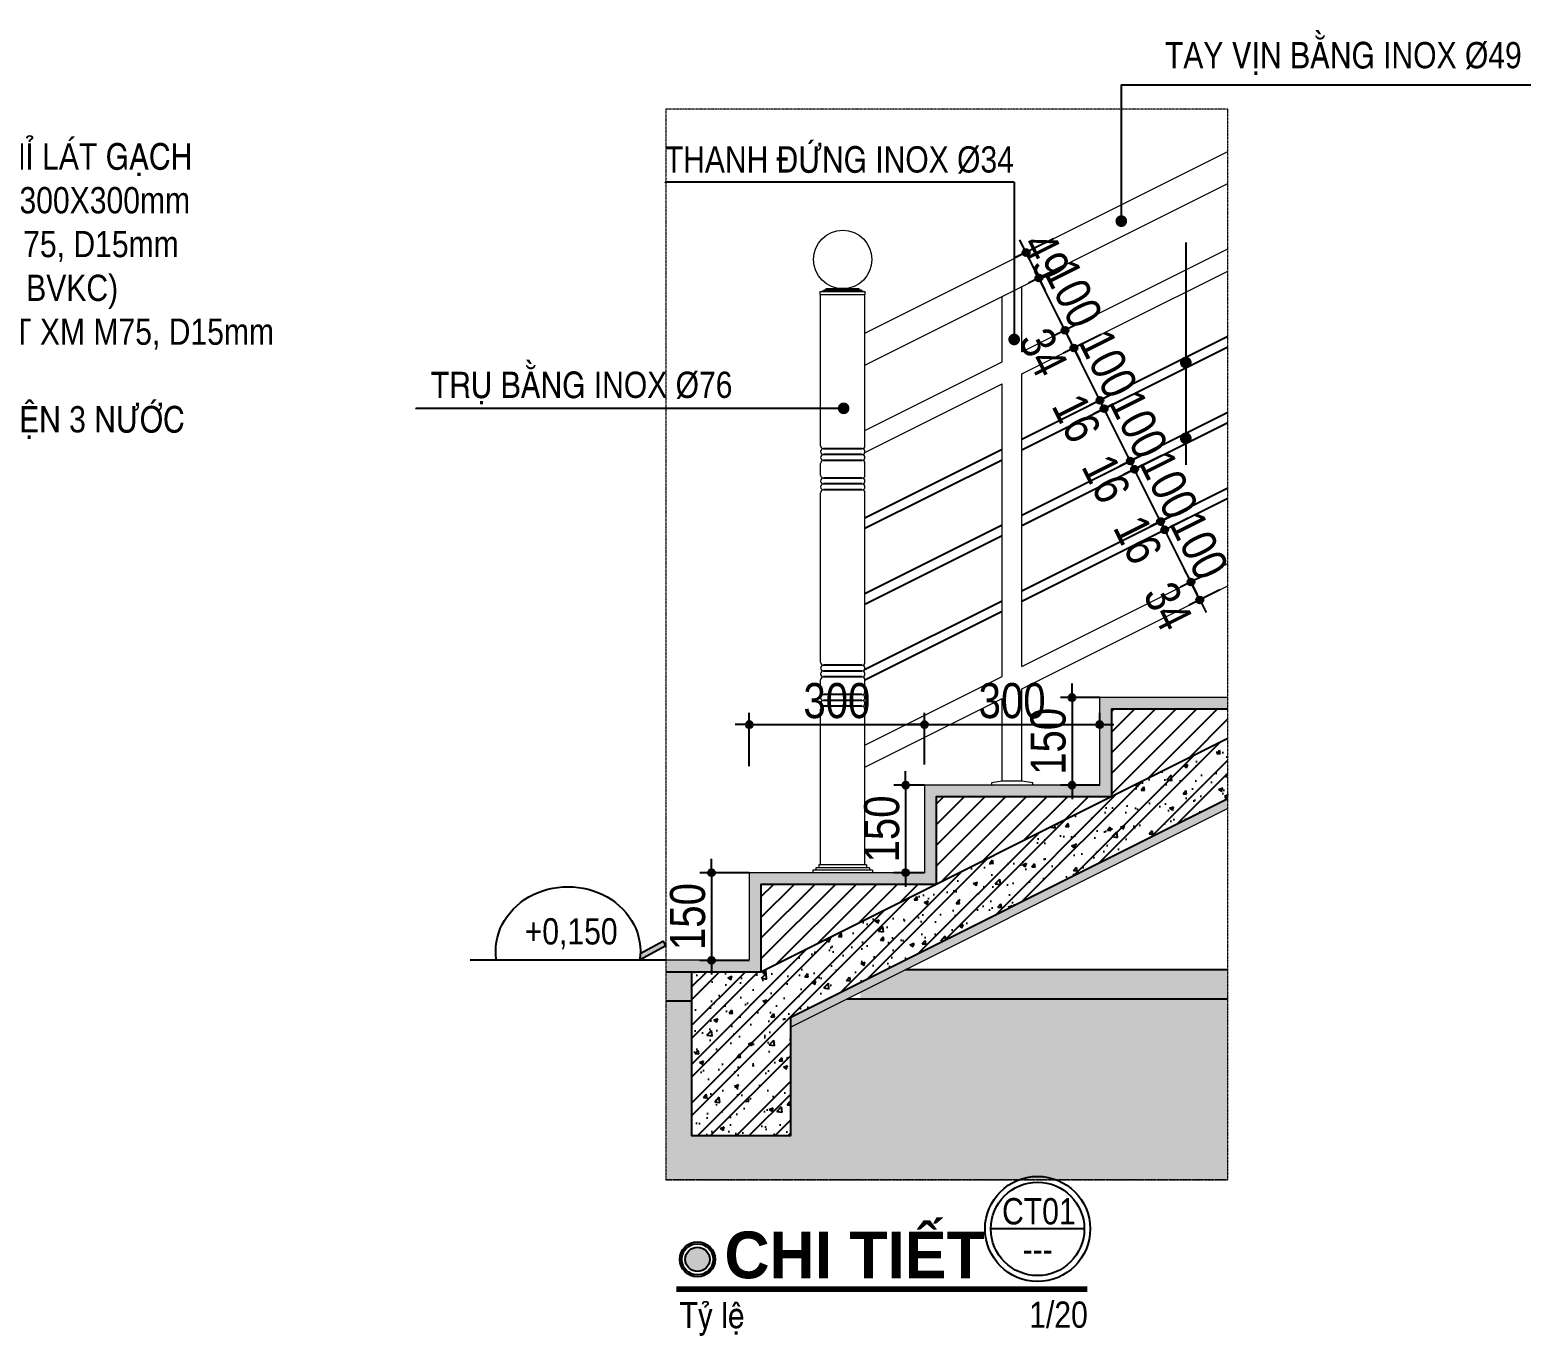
# Model space of a CAD drawing. Extents: x -79995 to 347433, y -157641 to 104789.
# Drawn here: x 15069 to 27921, y -157634 to -146453 of the extents above; entities that cross this region are included whole.
import ezdxf
from ezdxf.enums import TextEntityAlignment as Align

# ---------------------------------------------------------------- set-up
doc = ezdxf.new("R2010")
doc.units = 0
doc.linetypes.add('ACAD_ISO10W100', pattern=[18, 12, -3, 0, -3])
doc.layers.get('0').update_dxf_attribs({"color": 255, "linetype": 'CONTINUOUS'})
doc.layers.get('DEFPOINTS').update_dxf_attribs({"linetype": 'CONTINUOUS'})
for name, color, linetype in [('DIM', 1, 'CONTINUOUS'), ('HACTH', 8, 'CONTINUOUS'), ('NETCAT', 4, 'CONTINUOUS'), ('TAGS', 60, 'CONTINUOUS'), ('TEXT', 7, 'CONTINUOUS')]:
    doc.layers.add(name, color=color, linetype=linetype)
doc.layers.add('NET-THAY', color=2, linetype='CONTINUOUS', lineweight=13)
doc.layers.add('TRUC', color=24, linetype='CONTINUOUS', lineweight=0)
doc.styles.add('HEL-CONDENSE', font='')
doc.styles.add('HELVECONDENSE', font='')
doc.styles.add('SWISS-CONDENSE', font='')
doc.styles.add('VNI-HELVE-CONDENSEN', font='')
doc.styles.get('HEL-CONDENSE').set_extended_font_data('VNI-Helve-Condense')
doc.styles.get('HELVECONDENSE').set_extended_font_data('VNI-Helve-Condense')
doc.styles.get('SWISS-CONDENSE').set_extended_font_data('VNI-Swiss-Condense')
doc.styles.get('VNI-HELVE-CONDENSEN').set_extended_font_data('VNI-Helve-Condense')
doc.dimstyles.new('D20', dxfattribs={"dimtxt": 300, "dimasz": 1.2, "dimexe": 100, "dimexo": 0, "dimgap": 50, "dimtad": 1, "dimdec": 0, "dimlfac": 0.2, "dimzin": 13, "dimdsep": 46, "dimtxsty": 'HEL-CONDENSE', "dimblk": 'D50', "dimcen": 0, "dimclrd": 1, "dimclre": 1, "dimclrt": 7, "dimadec": 0, "dimazin": 0, "dimtfac": 1, "dimtdec": 0, "dimtmove": 0, "dimatfit": 3, "dimldrblk": 'D50', "dimfxl": 1, "dimtolj": 1, "dimtzin": 13, "dimarcsym": 0})
pattern_1 = [(37.5, (-1315298.806, -255412.626), (-0.80001565, 24.47066187), [0, -19.304, 0, -21.59, 0, -20.6375]), (7.5, (-1315298.806, -255412.626), (22.47616416, 35.841255), [0, -10.414, 0, -17.399, 0, -6.6675]), (327.5, (-1315314.427, -255412.626), (39.5496185, 0.07185923), [0, -6.35, 0, -22.86, 0, -29.845]), (317.5, (-1315314.427, -255412.626), (38.1778226, 11.1464662), [0, -3.175, 0, -14.986, 0, -17.145])]
pattern_2 = [(45, (-1272338.59, 267723.72), (-88.388348, 88.388348), [])]

# ---------------------------------------------------------------- blocks, each defined once
blk = doc.blocks.new('D50')
at = {"layer": 'DIM'}
blk.add_hatch(color=256, dxfattribs=at).paths.add_polyline_path([(25, 0, 1), (-25, 0, 1)])
blk.add_line((25, 0), (100, 0), dxfattribs=at)
blk.add_circle((0, 0), 25, dxfattribs=at)
blk = doc.blocks.new('*D1638')
at = {"layer": 'DEFPOINTS', "color": 0, "transparency": 16777216}
for p in [(24228, -152168), (23991, -152918), (24228, -152918)]:
    blk.add_point(p, dxfattribs=at)
at = {"layer": 'DIM', "color": 1, "lineweight": -2, "transparency": 16777216}
for p, q in [((24228, -152168), (23891, -152168)), ((23991, -152169), (23991, -152916)), ((24228, -152918), (23891, -152918))]:
    blk.add_line(p, q, dxfattribs=at)
at = {"layer": 'DIM', "color": 1, "lineweight": -2, "transparency": 16777216, "xscale": 1.199999999999999, "yscale": 1.199999999999999, "zscale": 1.199999999999999}
for p, rotation in [((23991, -152168), 90), ((23991, -152918), 270)]:
    blk.add_blockref('D50', p, dxfattribs=dict(at, rotation=rotation))
at = {"layer": 'DIM', "color": 7, "transparency": 16777216, "insert": (23788, -152543), "char_height": 300, "attachment_point": 5, "rotation": 90, "style": 'HEL-CONDENSE'}
blk.add_mtext('\\A1;150', dxfattribs=at)
blk = doc.blocks.new('*D1639')
at = {"layer": 'DEFPOINTS', "color": 0, "transparency": 16777216}
for p in [(22728, -152918), (22566, -153668), (22728, -153668)]:
    blk.add_point(p, dxfattribs=at)
at = {"layer": 'DIM', "color": 1, "lineweight": -2, "transparency": 16777216}
for p, q in [((22728, -152918), (22466, -152918)), ((22566, -152919), (22566, -153666)), ((22728, -153668), (22466, -153668))]:
    blk.add_line(p, q, dxfattribs=at)
at = {"layer": 'DIM', "color": 1, "lineweight": -2, "transparency": 16777216, "xscale": 1.199999999999999, "yscale": 1.199999999999999, "zscale": 1.199999999999999}
for p, rotation in [((22566, -152918), 90), ((22566, -153668), 270)]:
    blk.add_blockref('D50', p, dxfattribs=dict(at, rotation=rotation))
at = {"layer": 'DIM', "color": 7, "transparency": 16777216, "insert": (22363, -153293), "char_height": 300, "attachment_point": 5, "rotation": 90, "style": 'HEL-CONDENSE'}
blk.add_mtext('\\A1;150', dxfattribs=at)
blk = doc.blocks.new('*D1640')
at = {"layer": 'DEFPOINTS', "color": 0, "transparency": 16777216}
for p in [(21228, -153668), (20904, -154418), (21228, -154418)]:
    blk.add_point(p, dxfattribs=at)
at = {"layer": 'DIM', "color": 1, "lineweight": -2, "transparency": 16777216}
for p, q in [((21228, -153668), (20804, -153668)), ((20904, -153669), (20904, -154416)), ((21228, -154418), (20804, -154418))]:
    blk.add_line(p, q, dxfattribs=at)
at = {"layer": 'DIM', "color": 1, "lineweight": -2, "transparency": 16777216, "xscale": 1.199999999999999, "yscale": 1.199999999999999, "zscale": 1.199999999999999}
for p, rotation in [((20904, -153668), 90), ((20904, -154418), 270)]:
    blk.add_blockref('D50', p, dxfattribs=dict(at, rotation=rotation))
at = {"layer": 'DIM', "color": 7, "transparency": 16777216, "insert": (20701, -154043), "char_height": 300, "attachment_point": 5, "rotation": 90, "style": 'HEL-CONDENSE'}
blk.add_mtext('\\A1;150', dxfattribs=at)
blk = doc.blocks.new('A$C5F494123')
at = {"layer": 'TAGS', "color": 254, "ltscale": 1000}
blk.add_line((400, 0), (-400, 0), dxfattribs=at)
at = {"layer": 'TAGS', "ltscale": 1000}
blk.add_circle((0, 0), 450, dxfattribs=at)
at = {"layer": 'TAGS', "color": 254, "ltscale": 1000}
blk.add_circle((0, 0), 400, dxfattribs=at)
at = {"layer": 'TAGS', "ltscale": 1000, "style": 'VNI-HELVE-CONDENSEN'}
blk.add_attdef('A', (-84, 67), '', height=225, dxfattribs=at)
blk.add_attdef('A', text='', height=225, dxfattribs=at).set_placement((1, -62), align=Align.TOP_CENTER)
blk = doc.blocks.new('CAODO')
at = {"layer": 'TAGS', "linetype": 'Continuous'}
h = blk.add_hatch(color=256, dxfattribs=at)
edge = h.paths.add_edge_path()
edge.add_line((-907, 181), (-931, 138))
edge.add_line((-931, 138), (-681, 0))
edge.add_ellipse((0, 87), major_axis=(688, 0), ratio=0.890858, start_angle=182.4779, end_angle=188.1666, ccw=False)
edge.add_line((-687, 61), (-907, 181))
for p, q in [((-931, 138), (-907, 181)), ((-907, 181), (-687, 61)), ((-931, 138), (-681, 0)), ((-931, 0), (931, 0))]:
    blk.add_line(p, q, dxfattribs=at)
blk.add_ellipse((0, 87), major_axis=(688, 0), ratio=0.890858, start_param=-0.142534, end_param=3.284126, dxfattribs=at)
at = {"layer": 'TAGS', "linetype": 'Continuous', "style": 'VNI-HELVE-CONDENSEN'}
blk.add_attdef('0.000', text='', height=250, dxfattribs=at).set_placement((0, 232), align=Align.MIDDLE_CENTER)
blk = doc.blocks.new('*D1678')
at = {"layer": 'DEFPOINTS', "color": 0, "transparency": 16777216}
for p in [(25182, -151093), (25009, -151179), (25258, -151245)]:
    blk.add_point(p, dxfattribs=at)
at = {"layer": 'DIM', "color": 1, "lineweight": -2, "transparency": 16777216}
for p, q in [((25182, -151093), (24919, -151224)), ((25258, -151245), (24995, -151376)), ((25084, -151330), (25009, -151181))]:
    blk.add_line(p, q, dxfattribs=at)
at = {"layer": 'DIM', "color": 1, "lineweight": -2, "transparency": 16777216, "xscale": 1.199999999999999, "yscale": 1.199999999999999, "zscale": 1.199999999999999}
for p, rotation in [((25009, -151179), 116.565051177078), ((25085, -151332), 296.565051177078)]:
    blk.add_blockref('D50', p, dxfattribs=dict(at, rotation=rotation))
at = {"layer": 'DIM', "color": 7, "transparency": 16777216, "insert": (24812, -151387), "char_height": 300, "attachment_point": 5, "rotation": 296.5651, "style": 'HEL-CONDENSE'}
blk.add_mtext('\\A1;34', dxfattribs=at)
blk = doc.blocks.new('*D1679')
at = {"layer": 'DEFPOINTS', "color": 0, "transparency": 16777216}
for p in [(24785, -150732), (24986, -150632), (25209, -151079)]:
    blk.add_point(p, dxfattribs=at)
at = {"layer": 'DIM', "color": 1, "lineweight": -2, "transparency": 16777216}
for p, q in [((24986, -150632), (24696, -150777)), ((25008, -151178), (24785, -150733)), ((25209, -151079), (24919, -151224))]:
    blk.add_line(p, q, dxfattribs=at)
at = {"layer": 'DIM', "color": 1, "lineweight": -2, "transparency": 16777216, "xscale": 1.199999999999999, "yscale": 1.199999999999999, "zscale": 1.199999999999999}
for p, rotation in [((24785, -150732), 116.56505117709), ((25009, -151179), 296.5650511770899)]:
    blk.add_blockref('D50', p, dxfattribs=dict(at, rotation=rotation))
at = {"layer": 'DIM', "color": 7, "transparency": 16777216, "insert": (25078, -150865), "char_height": 300, "attachment_point": 5, "rotation": 296.5651, "style": 'HEL-CONDENSE'}
blk.add_mtext('\\A1;100', dxfattribs=at)
blk = doc.blocks.new('*D1680')
at = {"layer": 'DEFPOINTS', "color": 0, "transparency": 16777216}
for p in [(24950, -150560), (24749, -150661), (24986, -150632)]:
    blk.add_point(p, dxfattribs=at)
at = {"layer": 'DIM', "color": 1, "lineweight": -2, "transparency": 16777216}
for p, q in [((24950, -150560), (24660, -150705)), ((24986, -150632), (24696, -150777)), ((24749, -150660), (24748, -150659)), ((24785, -150732), (24749, -150661)), ((24785, -150733), (24786, -150734))]:
    blk.add_line(p, q, dxfattribs=at)
at = {"layer": 'DIM', "color": 1, "lineweight": -2, "transparency": 16777216, "xscale": 1.199999999999999, "yscale": 1.199999999999999, "zscale": 1.199999999999999}
for p, rotation in [((24785, -150732), 116.5650511771153), ((24749, -150661), 296.5650511771153)]:
    blk.add_blockref('D50', p, dxfattribs=dict(at, rotation=rotation))
at = {"layer": 'DIM', "color": 7, "transparency": 16777216, "insert": (24555, -150817), "char_height": 300, "attachment_point": 5, "rotation": 296.5651, "style": 'HEL-CONDENSE'}
blk.add_mtext('\\A1;16', dxfattribs=at)
blk = doc.blocks.new('*D1681')
at = {"layer": 'DEFPOINTS', "color": 0, "transparency": 16777216}
for p in [(24760, -150096), (24526, -150213), (24983, -150544)]:
    blk.add_point(p, dxfattribs=at)
at = {"layer": 'DIM', "color": 1, "lineweight": -2, "transparency": 16777216}
for p, q in [((24760, -150096), (24436, -150258)), ((24749, -150660), (24526, -150215)), ((24983, -150544), (24660, -150705))]:
    blk.add_line(p, q, dxfattribs=at)
at = {"layer": 'DIM', "color": 1, "lineweight": -2, "transparency": 16777216, "xscale": 1.199999999999999, "yscale": 1.199999999999999, "zscale": 1.199999999999999}
for p, rotation in [((24526, -150213), 116.56505117709), ((24749, -150661), 296.5650511770899)]:
    blk.add_blockref('D50', p, dxfattribs=dict(at, rotation=rotation))
at = {"layer": 'DIM', "color": 7, "transparency": 16777216, "insert": (24819, -150346), "char_height": 300, "attachment_point": 5, "rotation": 296.5651, "style": 'HEL-CONDENSE'}
blk.add_mtext('\\A1;100', dxfattribs=at)
blk = doc.blocks.new('*D1682')
at = {"layer": 'DEFPOINTS', "color": 0, "transparency": 16777216}
for p in [(24724, -150025), (24760, -150096), (24490, -150142)]:
    blk.add_point(p, dxfattribs=at)
at = {"layer": 'DIM', "color": 1, "lineweight": -2, "transparency": 16777216}
for p, q in [((24724, -150025), (24400, -150187)), ((24760, -150096), (24436, -150258)), ((24489, -150141), (24489, -150140)), ((24526, -150213), (24490, -150142)), ((24526, -150215), (24527, -150216))]:
    blk.add_line(p, q, dxfattribs=at)
at = {"layer": 'DIM', "color": 1, "lineweight": -2, "transparency": 16777216, "xscale": 1.199999999999999, "yscale": 1.199999999999999, "zscale": 1.199999999999999}
for p, rotation in [((24526, -150213), 116.565051177078), ((24490, -150142), 296.565051177078)]:
    blk.add_blockref('D50', p, dxfattribs=dict(at, rotation=rotation))
at = {"layer": 'DIM', "color": 7, "transparency": 16777216, "insert": (24283, -150295), "char_height": 300, "attachment_point": 5, "rotation": 296.5651, "style": 'HEL-CONDENSE'}
blk.add_mtext('\\A1;16', dxfattribs=at)
blk = doc.blocks.new('*D1683')
at = {"layer": 'DEFPOINTS', "color": 0, "transparency": 16777216}
for p in [(24500, -149578), (24266, -149695), (24724, -150025)]:
    blk.add_point(p, dxfattribs=at)
at = {"layer": 'DIM', "color": 1, "lineweight": -2, "transparency": 16777216}
for p, q in [((24500, -149578), (24177, -149739)), ((24489, -150141), (24267, -149696)), ((24724, -150025), (24400, -150187))]:
    blk.add_line(p, q, dxfattribs=at)
at = {"layer": 'DIM', "color": 1, "lineweight": -2, "transparency": 16777216, "xscale": 1.199999999999999, "yscale": 1.199999999999999, "zscale": 1.199999999999999}
for p, rotation in [((24266, -149695), 116.5650511770601), ((24490, -150142), 296.5650511770601)]:
    blk.add_blockref('D50', p, dxfattribs=dict(at, rotation=rotation))
at = {"layer": 'DIM', "color": 7, "transparency": 16777216, "insert": (24560, -149827), "char_height": 300, "attachment_point": 5, "rotation": 296.5651, "style": 'HEL-CONDENSE'}
blk.add_mtext('\\A1;100', dxfattribs=at)
blk = doc.blocks.new('*D1684')
at = {"layer": 'DEFPOINTS', "color": 0, "transparency": 16777216}
for p in [(24465, -149506), (24500, -149578), (24230, -149623)]:
    blk.add_point(p, dxfattribs=at)
at = {"layer": 'DIM', "color": 1, "lineweight": -2, "transparency": 16777216}
for p, q in [((24465, -149506), (24141, -149668)), ((24500, -149578), (24177, -149739)), ((24230, -149622), (24229, -149621)), ((24266, -149695), (24230, -149623)), ((24267, -149696), (24267, -149697))]:
    blk.add_line(p, q, dxfattribs=at)
at = {"layer": 'DIM', "color": 1, "lineweight": -2, "transparency": 16777216, "xscale": 1.199999999999999, "yscale": 1.199999999999999, "zscale": 1.199999999999999}
for p, rotation in [((24266, -149695), 116.565051177078), ((24230, -149623), 296.565051177078)]:
    blk.add_blockref('D50', p, dxfattribs=dict(at, rotation=rotation))
at = {"layer": 'DIM', "color": 7, "transparency": 16777216, "insert": (24029, -149776), "char_height": 300, "attachment_point": 5, "rotation": 296.5651, "style": 'HEL-CONDENSE'}
blk.add_mtext('\\A1;16', dxfattribs=at)
blk = doc.blocks.new('*D1685')
at = {"layer": 'DEFPOINTS', "color": 0, "transparency": 16777216}
for p in [(24241, -149059), (24007, -149176), (24465, -149506)]:
    blk.add_point(p, dxfattribs=at)
at = {"layer": 'DIM', "color": 1, "lineweight": -2, "transparency": 16777216}
for p, q in [((24241, -149059), (23917, -149221)), ((24230, -149622), (24007, -149177)), ((24465, -149506), (24141, -149668))]:
    blk.add_line(p, q, dxfattribs=at)
at = {"layer": 'DIM', "color": 1, "lineweight": -2, "transparency": 16777216, "xscale": 1.199999999999999, "yscale": 1.199999999999999, "zscale": 1.199999999999999}
for p, rotation in [((24007, -149176), 116.565051177066), ((24230, -149623), 296.565051177066)]:
    blk.add_blockref('D50', p, dxfattribs=dict(at, rotation=rotation))
at = {"layer": 'DIM', "color": 7, "transparency": 16777216, "insert": (24300, -149309), "char_height": 300, "attachment_point": 5, "rotation": 296.5651, "style": 'HEL-CONDENSE'}
blk.add_mtext('\\A1;100', dxfattribs=at)
blk = doc.blocks.new('*D1686')
at = {"layer": 'DEFPOINTS', "color": 0, "transparency": 16777216}
for p in [(24165, -148907), (23931, -149024), (24241, -149059)]:
    blk.add_point(p, dxfattribs=at)
at = {"layer": 'DIM', "color": 1, "lineweight": -2, "transparency": 16777216}
for p, q in [((24165, -148907), (23841, -149069)), ((24241, -149059), (23917, -149221)), ((24006, -149175), (23931, -149025))]:
    blk.add_line(p, q, dxfattribs=at)
at = {"layer": 'DIM', "color": 1, "lineweight": -2, "transparency": 16777216, "xscale": 1.199999999999999, "yscale": 1.199999999999999, "zscale": 1.199999999999999}
for p, rotation in [((23931, -149024), 116.565051177078), ((24007, -149176), 296.565051177078)]:
    blk.add_blockref('D50', p, dxfattribs=dict(at, rotation=rotation))
at = {"layer": 'DIM', "color": 7, "transparency": 16777216, "insert": (23745, -149213), "char_height": 300, "attachment_point": 5, "rotation": 296.5651, "style": 'HEL-CONDENSE'}
blk.add_mtext('\\A1;34', dxfattribs=at)
blk = doc.blocks.new('*D1687')
at = {"layer": 'DEFPOINTS', "color": 0, "transparency": 16777216}
for p in [(23941, -148460), (23707, -148577), (24165, -148907)]:
    blk.add_point(p, dxfattribs=at)
at = {"layer": 'DIM', "color": 1, "lineweight": -2, "transparency": 16777216}
for p, q in [((23941, -148460), (23618, -148621)), ((23930, -149023), (23708, -148578)), ((24165, -148907), (23841, -149069))]:
    blk.add_line(p, q, dxfattribs=at)
at = {"layer": 'DIM', "color": 1, "lineweight": -2, "transparency": 16777216, "xscale": 1.199999999999999, "yscale": 1.199999999999999, "zscale": 1.199999999999999}
for p, rotation in [((23707, -148577), 116.56505117709), ((23931, -149024), 296.5650511770899)]:
    blk.add_blockref('D50', p, dxfattribs=dict(at, rotation=rotation))
at = {"layer": 'DIM', "color": 7, "transparency": 16777216, "insert": (24001, -148709), "char_height": 300, "attachment_point": 5, "rotation": 296.5651, "style": 'HEL-CONDENSE'}
blk.add_mtext('\\A1;100', dxfattribs=at)
blk = doc.blocks.new('*D1688')
at = {"layer": 'DEFPOINTS', "color": 0, "transparency": 16777216}
for p in [(23832, -148240), (23598, -148358), (23941, -148460)]:
    blk.add_point(p, dxfattribs=at)
at = {"layer": 'DIM', "color": 1, "lineweight": -2, "transparency": 16777216}
for p, q in [((23832, -148240), (23508, -148402)), ((23707, -148576), (23598, -148359)), ((23941, -148460), (23618, -148621))]:
    blk.add_line(p, q, dxfattribs=at)
at = {"layer": 'DIM', "color": 1, "lineweight": -2, "transparency": 16777216, "xscale": 1.199999999999999, "yscale": 1.199999999999999, "zscale": 1.199999999999999}
for p, rotation in [((23598, -148358), 116.5650511770658), ((23707, -148577), 296.5650511770658)]:
    blk.add_blockref('D50', p, dxfattribs=dict(at, rotation=rotation))
at = {"layer": 'DIM', "color": 7, "transparency": 16777216, "insert": (23767, -148390), "char_height": 300, "attachment_point": 5, "rotation": 296.5651, "style": 'HEL-CONDENSE'}
blk.add_mtext('\\A1;49', dxfattribs=at)
blk = doc.blocks.new('*D1689')
at = {"layer": 'DEFPOINTS', "color": 0, "transparency": 16777216}
for p in [(22728, -152399), (21228, -152756), (22728, -152693)]:
    blk.add_point(p, dxfattribs=at)
at = {"layer": 'DIM', "color": 1, "lineweight": -2, "transparency": 16777216}
for p, q in [((21228, -152756), (21228, -152299)), ((21229, -152399), (22726, -152399)), ((22728, -152693), (22728, -152299))]:
    blk.add_line(p, q, dxfattribs=at)
at = {"layer": 'DIM', "color": 1, "lineweight": -2, "transparency": 16777216, "xscale": 1.199999999999999, "yscale": 1.199999999999999, "zscale": 1.199999999999999, "rotation": 180}
blk.add_blockref('D50', (21228, -152399), dxfattribs=at)
at = {"layer": 'DIM', "color": 1, "lineweight": -2, "transparency": 16777216, "xscale": 1.199999999999999, "yscale": 1.199999999999999, "zscale": 1.199999999999999}
blk.add_blockref('D50', (22728, -152399), dxfattribs=at)
at = {"layer": 'DIM', "color": 7, "transparency": 16777216, "insert": (21978, -152196), "char_height": 300, "attachment_point": 5, "style": 'HEL-CONDENSE'}
blk.add_mtext('\\A1;300', dxfattribs=at)
blk = doc.blocks.new('*D1690')
at = {"layer": 'DEFPOINTS', "color": 0, "transparency": 16777216}
for p in [(24228, -152399), (24228, -152431), (22728, -152740)]:
    blk.add_point(p, dxfattribs=at)
at = {"layer": 'DIM', "color": 1, "lineweight": -2, "transparency": 16777216}
for p, q in [((22728, -152740), (22728, -152299)), ((22729, -152399), (24226, -152399)), ((24228, -152431), (24228, -152299))]:
    blk.add_line(p, q, dxfattribs=at)
at = {"layer": 'DIM', "color": 1, "lineweight": -2, "transparency": 16777216, "xscale": 1.199999999999999, "yscale": 1.199999999999999, "zscale": 1.199999999999999, "rotation": 180}
blk.add_blockref('D50', (22728, -152399), dxfattribs=at)
at = {"layer": 'DIM', "color": 1, "lineweight": -2, "transparency": 16777216, "xscale": 1.199999999999999, "yscale": 1.199999999999999, "zscale": 1.199999999999999}
blk.add_blockref('D50', (24228, -152399), dxfattribs=at)
at = {"layer": 'DIM', "color": 7, "transparency": 16777216, "insert": (23478, -152196), "char_height": 300, "attachment_point": 5, "style": 'HEL-CONDENSE'}
blk.add_mtext('\\A1;300', dxfattribs=at)

msp = doc.modelspace()

# ---------------------------------------------------------------- hatches: boundary and pattern name
at = {"layer": 'DIM'}
msp.add_hatch(color=256, dxfattribs=at).paths.add_polyline_path([(20888.609, -156977.459, 1), (20679.569, -156977.459, 1)])
at = {"layer": 'HACTH'}
h = msp.add_hatch(dxfattribs=at)
h.set_pattern_fill('AR-SAND', color=256, scale=0.5, style=0)
h.set_pattern_definition(pattern_1)
h.paths.add_polyline_path([(21327.633, -153767.527), (22827.633, -153767.527), (22827.633, -153017.527), (24327.633, -153017.527), (24327.633, -152267.527), (25325.805, -152267.527), (25325.805, -152167.527), (24227.633, -152167.527), (24227.633, -152917.527), (22727.633, -152917.527), (22727.633, -153667.527), (21227.633, -153667.527), (21227.633, -154417.527), (20513.774, -154417.527), (20513.774, -154517.527), (21327.633, -154517.527)])
h = msp.add_hatch(dxfattribs=at)
h.set_pattern_fill('ANSI31', color=256, scale=1000, style=0)
h.set_pattern_definition(pattern_2)
h.paths.add_polyline_path([(22827.633, -153017.527), (24327.633, -153017.527), (22827.633, -153767.527)])
h.paths.add_polyline_path([(25325.805, -152267.527), (25325.805, -152518.441), (24327.633, -153017.527), (24327.633, -152267.527)])
h = msp.add_hatch(dxfattribs=at)
h.set_pattern_fill('AR-CONC', color=256, scale=50, style=0)
h.set_pattern_definition([(50, (-1172413.94, 251484.96), (358.63009, -31.37607), [37.5, -412.5]), (355, (-1172413.94, 251484.96), (-69.37567, 376.09607), [30, -330]), (100.4514, (-1172384.06, 251482.35), (289.25469, 344.71977), [31.8701, -350.57106]), (46.1842, (-1172413.94, 251584.96), (533.62052, -82.7595), [56.25, -618.75]), (96.6356, (-1172369.5, 251578.07), (467.33135, 487.05894), [47.80514, -525.8565]), (351.1842, (-1172413.94, 251584.96), (467.33097, 487.0593), [45, -495]), (21, (-1172363.94, 251559.96), (298.453526, -201.309445), [37.5, -412.5]), (326, (-1172363.94, 251559.96), (121.65767, 362.57502), [30, -330]), (71.4514, (-1172339.07, 251543.2), (420.11131, 161.26525), [31.8701, -350.57106]), (37.5, (-1172413.94, 251484.96), (6.079928, 166.446927), [0, -326, 0, -335, 0, -331.25]), (7.5, (-1172413.94, 251484.96), (131.534769, 197.205856), [0, -191, 0, -318.5, 0, -126.25]), (327.5, (-1172525.44, 251484.96), (266.911218, -11.277436), [0, -125, 0, -390, 0, -517.5]), (317.5, (-1172575.44, 251484.96), (291.593085, 50.05249), [0, -162.5, 0, -259, 0, -367.5])])
h.paths.add_polyline_path([(25325.805, -153034.588), (25325.805, -152518.441), (21327.633, -154517.527), (20732.633, -154517.527), (20732.633, -155917.527), (21582.633, -155917.527), (21582.633, -154906.175)])
h = msp.add_hatch(dxfattribs=at)
h.set_pattern_fill('ANSI32', color=256, scale=625, style=0)
h.set_pattern_definition([(45, (-1172413.94, 251484.96), (-165.72815, 165.72815), []), (45, (-1172303.46, 251484.96), (-165.72815, 165.72815), [])])
h.paths.add_polyline_path([(25325.805, -153034.588), (25325.805, -152518.441), (21327.633, -154517.527), (20732.633, -154517.527), (20732.633, -155917.527), (21582.633, -155917.527), (21582.633, -154906.175)])
h = msp.add_hatch(dxfattribs=at)
h.set_pattern_fill('AR-SAND', color=256, scale=0.5, style=0)
h.set_pattern_definition(pattern_1)
h.paths.add_polyline_path([(25325.805, -153118.441), (25325.805, -153034.588), (21582.633, -154906.175), (21582.633, -154990.027)])
h = msp.add_hatch(dxfattribs=at)
h.set_pattern_fill('ANSI31', color=256, scale=1000, style=0)
h.set_pattern_definition(pattern_2)
h.paths.add_polyline_path([(21327.633, -153767.527), (22827.633, -153767.527), (21327.633, -154517.527)])
h = msp.add_hatch(dxfattribs=at)
h.set_pattern_fill('AR-CONC', color=256, scale=25, style=0)
h.set_pattern_definition([(50, (-1272338.59, 267723.72), (179.315046, -15.688034), [18.75, -206.25]), (355, (-1272338.59, 267723.72), (-34.687833, 188.048033), [15, -165]), (100.4514, (-1272323.65, 267722.41), (144.627345, 172.359886), [15.935047, -175.285528]), (46.1842, (-1272338.59, 267773.72), (266.810262, -41.379754), [28.125, -309.375]), (96.6356, (-1272316.35, 267770.27), (233.665676, 243.52947), [23.90257, -262.92825]), (351.1842, (-1272338.6, 267773.72), (233.665486, 243.52965), [22.5, -247.5]), (21, (-1272313.59, 267761.22), (149.226763, -100.654723), [18.75, -206.25]), (326, (-1272313.59, 267761.22), (60.828833, 181.287511), [15, -165]), (71.4514, (-1272301.15, 267752.83), (210.055657, 80.632624), [15.935047, -175.285528]), (37.5, (-1272338.59, 267723.72), (3.0399638, 83.2234635), [0, -163, 0, -167.5, 0, -165.625]), (7.5, (-1272338.59, 267723.72), (65.7673844, 98.602928), [0, -95.5, 0, -159.25, 0, -63.125]), (327.5, (-1272394.34, 267723.72), (133.455609, -5.638718), [0, -62.5, 0, -195, 0, -258.75]), (317.5, (-1272419.34, 267723.72), (145.796542, 25.026246), [0, -81.25, 0, -129.5, 0, -183.75])])
h.paths.add_polyline_path([(25325.805, -154499.155), (22564.377, -154499.155), (22177.633, -154692.527), (22177.633, -154749.155), (25325.805, -154749.155)])
h.paths.add_polyline_path([(20732.633, -154767.527), (20732.633, -154517.527), (20513.774, -154517.527), (20513.774, -154767.527)])
h = msp.add_hatch(dxfattribs=at)
h.set_pattern_fill('AR-SAND', color=256, scale=50, style=0)
h.set_pattern_definition([(37.5, (-1172413.944, 251484.96), (-3.149668, 96.3411885), [0, -76, 0, -85, 0, -81.25]), (7.5, (-1172413.94, 251484.96), (88.488835, 141.107303), [0, -41, 0, -68.5, 0, -26.25]), (327.5, (-1172475.444, 251484.96), (155.707093, 0.2829527), [0, -25, 0, -90, 0, -117.5]), (317.5, (-1172475.44, 251484.96), (150.30633, 43.883778), [0, -12.5, 0, -59, 0, -67.5])])
h.paths.add_polyline_path([(25325.805, -154749.155), (22064.377, -154749.155), (21582.633, -154990.027), (21582.633, -155917.527), (20732.633, -155917.527), (20732.633, -154767.527), (20513.774, -154767.527), (20513.774, -156297.83), (25325.805, -156297.83)])

# ---------------------------------------------------------------- linework, layer by layer
for points in [[(24413.13, -146921.114), (24413.13, -148089.309)], [(23562.633, -149957.046), (25325.805, -149075.459)], [(23562.633, -150046.488), (25325.805, -149164.902)], [(23562.633, -150605.505), (25325.805, -149723.919)], [(23562.633, -150694.948), (25325.805, -149813.362)], [(22217.633, -150629.546), (23392.633, -150042.046)], [(22217.633, -150718.988), (23392.633, -150131.488)], [(23562.633, -151253.965), (25325.805, -150372.379)], [(23562.633, -151343.408), (25325.805, -150461.821)], [(22217.633, -151278.005), (23392.633, -150690.505)], [(22217.633, -151367.448), (23392.633, -150779.948)], [(22214.868, -151927.848), (23392.633, -151338.965)], [(22217.627, -152015.91), (23392.633, -151428.408)]]:
    msp.add_lwpolyline(points)
at = {"layer": 'DIM', "color": 7, "linetype": 'Continuous'}
for radius in [150.491, 133.77, 104.52]:
    msp.add_circle((20784.089, -156977.459), radius, dxfattribs=at)
at = {"layer": 'HACTH'}
for p, q in [((22192.633, -150037.873), (21862.633, -150037.873)), ((22192.633, -150087.873), (21862.633, -150087.873)), ((22192.633, -150137.873), (21862.633, -150137.873)), ((22192.633, -150289.455), (21862.633, -150289.455)), ((22192.633, -150339.455), (21862.633, -150339.455)), ((22192.633, -150389.455), (21862.633, -150389.455)), ((22192.633, -151891.419), (21862.633, -151891.419)), ((22192.633, -151941.419), (21862.633, -151941.419)), ((22192.633, -151991.419), (21862.633, -151991.419)), ((22192.633, -152143.001), (21862.633, -152143.001)), ((22192.633, -152193.001), (21862.633, -152193.001)), ((22192.633, -152243.001), (21862.633, -152243.001))]:
    msp.add_line(p, q, dxfattribs=at)
at = {"layer": 'NET-THAY'}
for p, q in [((22217.633, -149047.527), (25325.805, -147493.441)), ((22217.633, -149321.446), (25325.805, -147767.359)), ((23562.633, -149207.963), (23562.633, -148648.946)), ((23392.633, -149292.963), (23392.633, -148733.946)), ((23562.633, -151902.425), (23562.633, -149398.029)), ((23392.633, -151987.425), (23392.633, -149483.029)), ((23562.633, -152883.614), (23562.633, -152092.49)), ((23392.633, -152883.614), (23392.633, -152177.49)), ((25325.805, -153118.441), (21582.633, -154990.027))]:
    msp.add_line(p, q, dxfattribs=at)
at = {"layer": 'NET-THAY', "linetype": 'ByBlock', "ltscale": 10}
for p, q in [((21854.731, -148685.542), (22200.534, -148685.542)), ((21854.731, -148692.527), (21854.731, -148685.542)), ((21867.937, -148677.002), (22187.328, -148677.002)), ((21867.937, -148685.542), (21867.937, -148677.002)), ((21886.588, -148667.527), (22168.677, -148667.527)), ((21886.588, -148677.002), (21886.588, -148667.527)), ((22168.677, -148677.002), (22168.677, -148667.527)), ((22187.328, -148685.542), (22187.328, -148677.002)), ((22200.534, -148692.527), (22200.534, -148685.542)), ((21834.902, -148692.527), (22220.363, -148692.527)), ((21834.902, -148717.527), (21834.902, -148692.527)), ((21834.902, -148717.527), (22220.363, -148717.527)), ((21837.633, -150012.873), (21837.633, -148717.527)), ((22217.633, -150012.873), (22217.633, -148717.527)), ((22220.363, -148717.527), (22220.363, -148692.527)), ((21837.633, -150264.455), (21837.633, -150162.873)), ((22217.633, -150264.455), (22217.633, -150162.873)), ((21837.633, -151866.419), (21837.633, -150414.455)), ((22217.633, -151866.419), (22217.633, -150414.455)), ((21837.633, -152118.001), (21837.633, -152016.419)), ((22217.633, -152118.001), (22217.633, -152016.419)), ((21837.633, -153601.231), (21837.633, -152268.001)), ((22217.633, -153601.231), (22217.633, -152268.001))]:
    msp.add_line(p, q, dxfattribs=at)
at = {"layer": 'NET-THAY', "ltscale": 1000}
for p, q in [((22283.321, -153645.429), (21771.944, -153645.429)), ((21771.944, -153645.429), (21771.944, -153667.527)), ((22256.735, -153626.486), (21798.53, -153626.486)), ((21798.53, -153626.486), (21798.53, -153645.429)), ((22231.71, -153601.231), (21823.555, -153601.231)), ((21823.555, -153601.231), (21823.555, -153626.486)), ((22231.71, -153601.231), (22231.71, -153626.486)), ((22256.735, -153626.486), (22256.735, -153645.429)), ((22283.321, -153645.429), (22283.321, -153667.527))]:
    msp.add_line(p, q, dxfattribs=at)
at = {"layer": 'NET-THAY'}
for points in [[(23562.633, -149207.963), (25325.805, -148326.376)], [(23562.633, -149398.029), (25325.805, -148516.442)], [(22217.633, -149880.463), (23392.633, -149292.963)], [(22216.187, -150071.251), (23392.633, -149483.029)], [(23562.633, -151902.425), (25325.805, -151020.838)], [(23562.633, -152092.49), (25325.805, -151210.904)], [(22217.633, -152574.925), (23392.633, -151987.425)], [(25325.805, -152167.527), (24227.633, -152167.527), (24227.633, -152917.527), (22727.633, -152917.527), (22727.633, -153667.527), (21227.633, -153667.527), (21227.633, -154417.527)], [(22217.633, -152764.99), (23392.633, -152177.49)], [(23654.418, -152917.527), (23654.418, -152898.488), (23562.633, -152883.614), (23392.633, -152883.614), (23300.847, -152898.488), (23300.847, -152917.527)], [(21227.633, -154417.527), (20513.774, -154417.527)]]:
    msp.add_lwpolyline(points, dxfattribs=at)
at = {"layer": 'NET-THAY', "linetype": 'ByBlock', "ltscale": 10}
msp.add_circle((22027.633, -148417.527), 250, dxfattribs=at)
for centre, start, end in [((21862.633, -150012.873), 180, 270), ((21862.633, -150062.873), 90, 180), ((21862.633, -150062.873), 180, 270), ((21862.633, -150112.873), 90, 180), ((22192.633, -150012.873), 270, 0), ((22192.633, -150062.873), 0, 90), ((22192.633, -150062.873), 270, 0), ((22192.633, -150112.873), 0, 90), ((21862.633, -150112.873), 180, 270), ((21862.633, -150162.873), 90, 180), ((22192.633, -150112.873), 270, 0), ((22192.633, -150162.873), 0, 90), ((21862.633, -150264.455), 180, 270), ((21862.633, -150314.455), 90, 180), ((21862.633, -150314.455), 180, 270), ((21862.633, -150364.455), 90, 180), ((22192.633, -150264.455), 270, 0), ((22192.633, -150314.455), 0, 90), ((22192.633, -150314.455), 270, 0), ((22192.633, -150364.455), 0, 90), ((21862.633, -150364.455), 180, 270), ((21862.633, -150414.455), 90, 180), ((22192.633, -150364.455), 270, 0), ((22192.633, -150414.455), 0, 90), ((21862.633, -151866.419), 180, 270), ((21862.633, -151916.419), 90, 180), ((22192.633, -151866.419), 270, 0), ((22192.633, -151916.419), 0, 90), ((21862.633, -151916.419), 180, 270), ((21862.633, -151966.419), 90, 180), ((21862.633, -151966.419), 180, 270), ((21862.633, -152016.419), 90, 180), ((22192.633, -151916.419), 270, 0), ((22192.633, -151966.419), 0, 90), ((22192.633, -151966.419), 270, 0), ((22192.633, -152016.419), 0, 90), ((21862.633, -152118.001), 180, 270), ((21862.633, -152168.001), 90, 180), ((22192.633, -152118.001), 270, 0), ((22192.633, -152168.001), 0, 90), ((21862.633, -152168.001), 180, 270), ((21862.633, -152218.001), 90, 180), ((21862.633, -152218.001), 180, 270), ((21862.633, -152268.001), 90, 180), ((22192.633, -152168.001), 270, 0), ((22192.633, -152218.001), 0, 90), ((22192.633, -152218.001), 270, 0), ((22192.633, -152268.001), 0, 90)]:
    msp.add_arc(centre, 25, start, end, dxfattribs=at)
at = {"layer": 'NETCAT'}
for p, q in [((25325.805, -152518.441), (21327.633, -154517.527)), ((25325.805, -153034.588), (21582.633, -154906.175))]:
    msp.add_line(p, q, dxfattribs=at)
for points in [[(25325.805, -152267.527), (24327.633, -152267.527), (24327.633, -153017.527), (22827.633, -153017.527), (22827.633, -153767.527), (21327.633, -153767.527), (21327.633, -154517.527)], [(21327.633, -154517.527), (20513.774, -154517.527)], [(20732.633, -154517.527), (20732.633, -155917.527), (21582.633, -155917.527), (21582.633, -154906.175)], [(25325.805, -154499.155), (22564.377, -154499.155)], [(20732.633, -154767.527), (20513.774, -154767.527)], [(25325.805, -154749.155), (22064.377, -154749.155)]]:
    msp.add_lwpolyline(points, dxfattribs=at)
at = {"layer": 'TEXT', "color": 7, "linetype": 'ByBlock'}
msp.add_line((24413.13, -146921.114), (27920.664, -146921.114), dxfattribs=at)
for points in [[(23495.649, -147754.536), (20506.136, -147754.536), (20506.136, -147754.536)], [(23495.649, -147754.536), (23495.649, -149102.366)], [(24965.008, -148272.117), (24965.008, -150175.304)], [(22035.354, -149692.071), (18372.668, -149692.071), (18372.668, -149692.071)]]:
    msp.add_lwpolyline(points, dxfattribs=at)
at = {"layer": 'TEXT', "ltscale": 1000, "const_width": 50}
for points in [[(24413.13, -148064.309, -1), (24413.13, -148114.309, -1)], [(23495.649, -149077.366, -1), (23495.649, -149127.366, -1)], [(24965.008, -149274.953, -1), (24965.008, -149324.953, -1)], [(22035.354, -149667.071, -1), (22035.354, -149717.071, -1)], [(24965.008, -149923.413, -1), (24965.008, -149973.413, -1)]]:
    msp.add_lwpolyline(points, format="xyb", close=True, dxfattribs=at)
at = {"layer": 'TEXT', "color": 7, "linetype": 'ByBlock', "const_width": 48.75}
msp.add_lwpolyline([(24121.503, -157233.53), (21787.614, -157233.53), (24121.503, -157233.53), (20603.41, -157233.53)], dxfattribs=at)
at = {"layer": 'TRUC', "linetype": 'ACAD_ISO10W100', "ltscale": 0.2}
msp.add_lwpolyline([(25325.805, -147129.905), (20513.774, -147129.905), (20513.774, -156297.83), (25325.805, -156297.83)], close=True, dxfattribs=at)
msp.add_lwpolyline([(25325.805, -156297.83), (20513.774, -156297.83)], dxfattribs=at)

# ---------------------------------------------------------------- block references
at = {"layer": 'TAGS', "linetype": 'Continuous'}
ref = msp.add_blockref('CAODO', (19675.831, -154417.527), dxfattribs=dict(at, xscale=-0.9000000001396984, yscale=0.9000000001396984, zscale=0.9))
ref.add_attrib('0.000', '+0,150', dxfattribs={"color": 7, "linetype": 'Continuous', "height": 225, "style": 'VNI-HELVE-CONDENSEN'}).set_placement((19702.664, -154169.429), align=Align.MIDDLE_CENTER)
at = {"layer": 'TAGS', "ltscale": 1000}
ref = msp.add_blockref('A$C5F494123', (23696.154, -156716.961), dxfattribs=at)
ref.add_attrib('A', '---', dxfattribs={"color": 7, "ltscale": 1000, "height": 225, "style": 'VNI-HELVE-CONDENSEN'}).set_placement((23697.3, -156778.649), align=Align.TOP_CENTER)
ref.add_attrib('A', 'CT01', (23392.163, -156678.365), dxfattribs={"color": 7, "ltscale": 1000, "height": 225, "style": 'VNI-HELVE-CONDENSEN'})

# ---------------------------------------------------------------- texts
at = {"layer": 'TEXT', "color": 7, "linetype": 'ByBlock'}
for s, insert, char_height, attachment_point, style in [('{\\fVNI-Helve-Condense|b0|i0|c0|p2;TAY VÒN BAÈNG INOX Þ49}', (24786.852, -146836.974), 224.50658, 7, 'SWISS-CONDENSE'), ('\\P-MAËT CHIEÁU NGHÆ LAÙT GAÏCH \\PCERAMIC NHAÙM 300X300mm\\P-TRAÙT VÖÕA XM M75, D15mm\\P-SAØN BTCT (XEM BVKC)\\P-TRAÙT  VÖÕA TRAÙT XM M75, D15mm\\P-TRAÙT BAÛ MATIC\\P-SÔN I HOAØN THIEÄN 3 NÖÔÙC', (12889.032, -147047.606), 225, 1, 'HELVECONDENSE'), ('{\\fVNI-Helve-Condense|b0|i0|c0|p2;THANH ÑÖÙNG INOX Þ34}', (23492.978, -147448.787), 224.50658, 3, 'SWISS-CONDENSE'), ('{\\fVNI-Helve-Condense|b0|i0|c0|p2;TRUÏ BAÈNG INOX Þ76}', (21083.133, -149378.234), 224.50658, 3, 'SWISS-CONDENSE'), ('{\\fVNI-Helve-Condense|b0|i0|c0|p2;Tyû leä}', (20630.431, -157341.442), 225, 1, 'SWISS-CONDENSE'), ('{\\fVNI-Helve-Condense|b0|i0|c0|p2;1/20}', (23624.464, -157338.527), 225, 1, 'SWISS-CONDENSE')]:
    msp.add_mtext(s, dxfattribs=dict(at, insert=insert, char_height=char_height, attachment_point=attachment_point, style=style))
at = {"layer": 'TEXT', "color": 7, "insert": (21015.085, -156739.55), "char_height": 400, "attachment_point": 1, "style": 'SWISS-CONDENSE'}
msp.add_mtext('{\\fVNI-Avo|b1|i0|c0|p2;CHI TIEÁT}', dxfattribs=at)

# ---------------------------------------------------------------- dimensions: what is measured, and where the dimension line sits
at = {"layer": 'DIM'}
for base, p1, p2, picture, middle in [((23597.596, -148357.546), (23941.405, -148459.559), (23831.838, -148240.425), '*D1688', (23767.225, -148389.803)), ((23930.771, -149023.894), (24241.039, -149058.826), (24165.012, -148906.773), '*D1686', (23744.863, -149212.629)), ((24230.404, -149623.16), (24500.422, -149577.593), (24464.645, -149506.039), '*D1684', (24028.662, -149775.634)), ((24489.788, -150141.928), (24759.806, -150096.361), (24724.029, -150024.807), '*D1682', (24282.84, -150295.031)), ((24749.171, -150660.696), (24985.786, -150631.831), (24950.008, -150560.277), '*D1680', (24555.269, -150816.8)), ((25008.555, -151179.463), (25258.392, -151244.611), (25182.365, -151092.558), '*D1678', (24811.743, -151386.937))]:
    dim = msp.add_linear_dim(base=base, p1=p1, p2=p2, angle=116.5650512, dimstyle='D20', override={"dimtmove": 2}, dxfattribs=at)
    dim.commit()
    dim.dimension.update_dxf_attribs({"geometry": picture, "text_midpoint": middle, "dimtype": 161})
for base, p1, p2, picture, middle in [((23707.164, -148576.68), (24165.012, -148906.773), (23941.405, -148459.559), '*D1687', (23818.967, -148800.287)), ((24006.797, -149175.946), (24464.645, -149506.039), (24241.039, -149058.826), '*D1685', (24118.6, -149399.553)), ((24266.181, -149694.714), (24724.029, -150024.807), (24500.422, -149577.593), '*D1683', (24377.984, -149918.321)), ((24525.565, -150213.482), (24983.413, -150543.575), (24759.806, -150096.361), '*D1681', (24637.368, -150437.089)), ((24784.949, -150732.25), (25209.392, -151079.045), (24985.786, -150631.831), '*D1679', (24896.752, -150955.857))]:
    dim = msp.add_linear_dim(base=base, p1=p1, p2=p2, angle=116.5650512, dimstyle='D20', dxfattribs=at)
    dim.commit()
    dim.dimension.update_dxf_attribs({"geometry": picture, "text_midpoint": middle, "dimtype": 161})
for base, p1, p2, angle, picture, middle in [((22727.633, -152398.82), (21227.633, -152755.767), (22727.633, -152693.332), 180, '*D1689', (21977.633, -152195.62)), ((24227.633, -152398.82), (22727.633, -152740.089), (24227.633, -152431.357), 180, '*D1690', (23477.633, -152195.62)), ((23991.174, -152917.527), (24227.633, -152167.527), (24227.633, -152917.527), 90, '*D1638', (23787.974, -152542.527)), ((22566.239, -153667.527), (22727.633, -152917.527), (22727.633, -153667.527), 90, '*D1639', (22363.039, -153292.527)), ((20903.999, -154417.527), (21227.633, -153667.527), (21227.633, -154417.527), 90, '*D1640', (20700.799, -154042.527))]:
    dim = msp.add_linear_dim(base=base, p1=p1, p2=p2, angle=angle, dimstyle='D20', dxfattribs=at)
    dim.commit()
    dim.dimension.update_dxf_attribs({"geometry": picture, "text_midpoint": middle})

doc.saveas('drawing.dxf')
